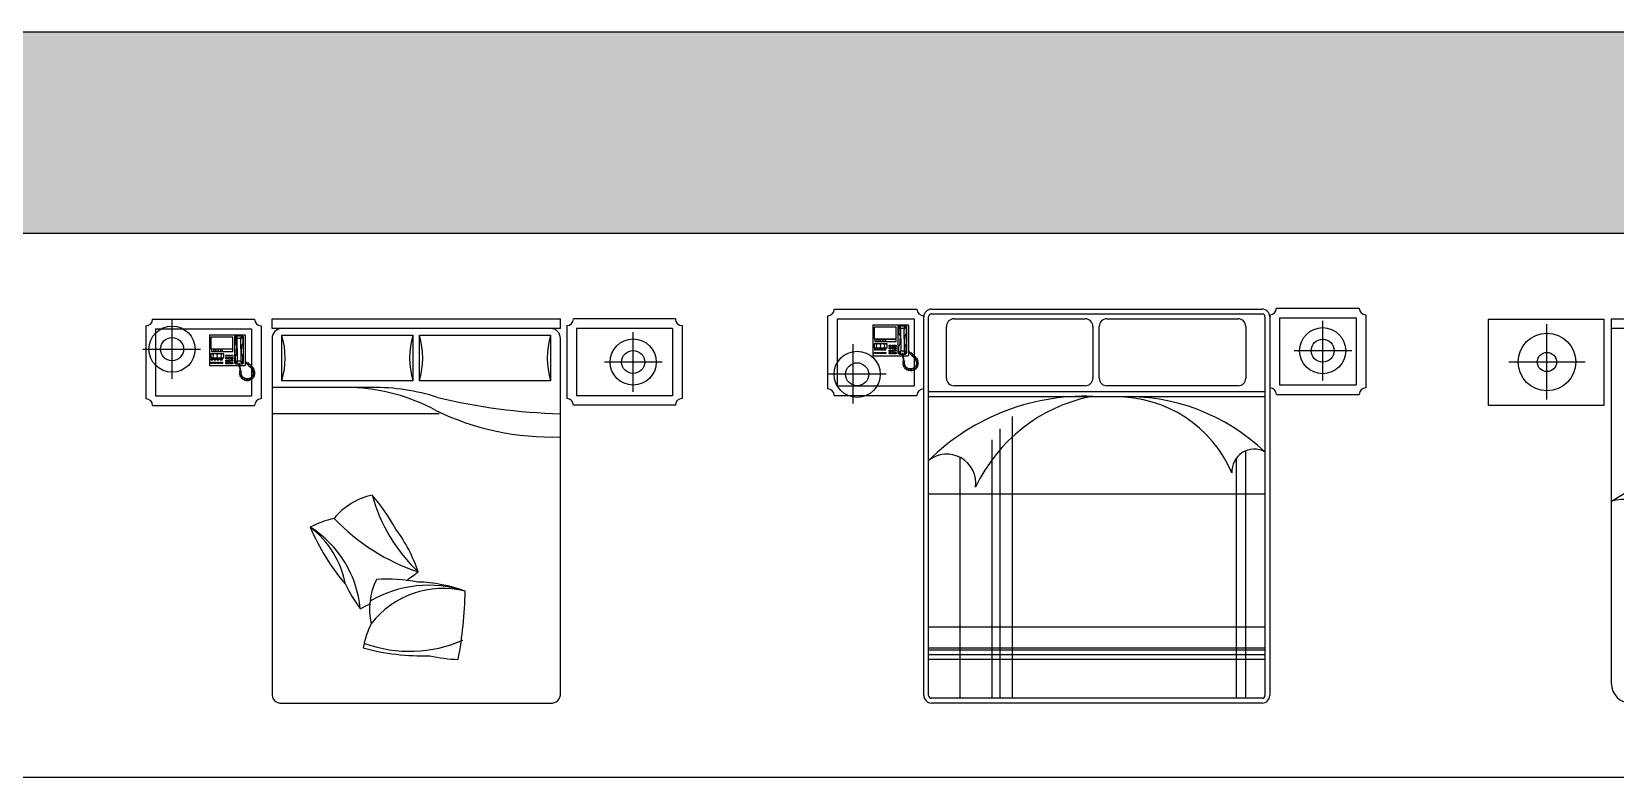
# Model space of a CAD drawing. Header units: millimetres. Extents: x 1787 to 68324, y 1435 to 30835.
# Drawn here: x 11982 to 20222, y 26955 to 30835 of the extents above; entities that cross this region are included whole.
import ezdxf

# ---------------------------------------------------------------- set-up
doc = ezdxf.new("R2010")
doc.units = ezdxf.units.MM
doc.layers.add('www.cad-blocks.net', color=7, linetype='Continuous')

# ---------------------------------------------------------------- blocks, each defined once
blk = doc.blocks.new('A$C07097A50')
for p, q in [((0.0503, 1.9981), (0.5803, 1.9981)), ((0.1513, 1.6872), (0.1513, 1.9968)), ((0.6716, 1.9489), (0.6716, 2.0001)), ((0.6716, 2.0001), (2.1719, 2.0001)), ((2.1719, 1.9489), (2.1719, 2.0001)), ((2.7701, 1.9993), (2.2401, 1.9993)), ((0.0153, 1.9631), (0.0153, 1.5831)), ((0.0653, 1.9481), (0.0653, 1.5981)), ((0.0653, 1.9481), (0.5653, 1.9481)), ((0.3481, 1.9163), (0.3458, 1.914)), ((0.3458, 1.914), (0.3458, 1.7563)), ((0.3481, 1.9163), (0.5287, 1.9163)), ((0.3526, 1.9037), (0.3526, 1.8431)), ((0.4669, 1.9037), (0.3526, 1.9037)), ((0.4669, 1.8431), (0.4669, 1.9037)), ((0.4772, 1.9071), (0.4818, 1.9129)), ((0.4772, 1.7688), (0.4772, 1.9071)), ((0.4818, 1.9094), (0.4807, 1.9049)), ((0.4807, 1.9049), (0.4807, 1.874)), ((0.4807, 1.9049), (0.4909, 1.8946)), ((0.4818, 1.9129), (0.5161, 1.9129)), ((0.4864, 1.9117), (0.4818, 1.9094)), ((0.4921, 1.8969), (0.4864, 1.9117)), ((0.4864, 1.9117), (0.5138, 1.9117)), ((0.4909, 1.8946), (0.4921, 1.8969)), ((0.5081, 1.8969), (0.4921, 1.8969)), ((0.5081, 1.8969), (0.5138, 1.9117)), ((0.5092, 1.8946), (0.5081, 1.8969)), ((0.5195, 1.9049), (0.5092, 1.8946)), ((0.5138, 1.9117), (0.5184, 1.9094)), ((0.5161, 1.9129), (0.5218, 1.9071)), ((0.5184, 1.9094), (0.5195, 1.9049)), ((0.5195, 1.9049), (0.5195, 1.874)), ((0.5218, 1.9071), (0.5218, 1.77)), ((0.5287, 1.9163), (0.5309, 1.914)), ((0.5309, 1.914), (0.5309, 1.7563)), ((0.5653, 1.9481), (0.5653, 1.5981)), ((0.6153, 1.9631), (0.6153, 1.5831)), ((2.1719, 1.9489), (0.6716, 1.9489)), ((0.6716, 1.8977), (0.6716, 0.0512)), ((2.1719, 0.0512), (2.1719, 1.8977)), ((2.2051, 1.9643), (2.2051, 1.5843)), ((2.2551, 1.9493), (2.2551, 1.5993)), ((2.7551, 1.9493), (2.2551, 1.9493)), ((2.5505, 1.6201), (2.5505, 1.9296)), ((2.7551, 1.9493), (2.7551, 1.5993)), ((2.8051, 1.9643), (2.8051, 1.5843)), ((0, 1.8416), (0.3001, 1.8416)), ((0.3526, 1.8431), (0.4669, 1.8431)), ((0.4201, 1.8168), (0.3526, 1.8168)), ((0.3526, 1.8168), (0.3526, 1.7963)), ((0.3572, 1.8409), (0.3572, 1.8294)), ((0.4669, 1.8409), (0.3572, 1.8409)), ((0.3572, 1.8294), (0.4669, 1.8294)), ((0.3675, 1.8146), (0.3641, 1.8146)), ((0.3641, 1.8146), (0.3641, 1.8111)), ((0.3664, 1.8409), (0.3664, 1.8294)), ((0.3675, 1.8111), (0.3675, 1.8146)), ((0.3755, 1.8409), (0.3755, 1.8294)), ((0.3846, 1.8409), (0.3846, 1.8294)), ((0.3846, 1.8146), (0.3846, 1.8111)), ((0.3881, 1.8146), (0.3846, 1.8146)), ((0.3881, 1.8111), (0.3881, 1.8146)), ((0.3938, 1.8409), (0.3938, 1.8294)), ((0.4029, 1.8409), (0.4029, 1.8294)), ((0.4052, 1.8146), (0.4052, 1.8111)), ((0.4086, 1.8146), (0.4052, 1.8146)), ((0.4086, 1.8111), (0.4086, 1.8146)), ((0.4121, 1.8409), (0.4121, 1.8294)), ((0.4201, 1.7963), (0.4201, 1.8168)), ((0.4669, 1.8294), (0.4669, 1.8409)), ((0.4807, 1.874), (0.4829, 1.8683)), ((0.4829, 1.8683), (0.4864, 1.8626)), ((0.4829, 1.8077), (0.4864, 1.8134)), ((0.4864, 1.8626), (0.4875, 1.8546)), ((0.4864, 1.8134), (0.4875, 1.8214)), ((0.4875, 1.8546), (0.4875, 1.8431)), ((0.4875, 1.8214), (0.4875, 1.8431)), ((0.4909, 1.8431), (0.4909, 1.8946)), ((0.4909, 1.8431), (0.4909, 1.7814)), ((0.5092, 1.8431), (0.5092, 1.8946)), ((0.5092, 1.8431), (0.5092, 1.7814)), ((0.5138, 1.8626), (0.5127, 1.8546)), ((0.5127, 1.8546), (0.5127, 1.8431)), ((0.5127, 1.8214), (0.5127, 1.8431)), ((0.5138, 1.8134), (0.5127, 1.8214)), ((0.5172, 1.8683), (0.5138, 1.8626)), ((0.5172, 1.8077), (0.5138, 1.8134)), ((0.5195, 1.874), (0.5172, 1.8683)), ((0.3458, 1.7563), (0.3481, 1.754)), ((0.5, 1.754), (0.3481, 1.754)), ((0.3526, 1.7963), (0.4201, 1.7963)), ((0.3652, 1.7906), (0.3538, 1.7906)), ((0.3538, 1.7906), (0.3538, 1.786)), ((0.3538, 1.786), (0.3652, 1.786)), ((0.3538, 1.7666), (0.3538, 1.7734)), ((0.3538, 1.7734), (0.3652, 1.7734)), ((0.3652, 1.7666), (0.3538, 1.7666)), ((0.3641, 1.8111), (0.3675, 1.8111)), ((0.3641, 1.802), (0.3641, 1.7986)), ((0.3675, 1.802), (0.3641, 1.802)), ((0.3641, 1.7986), (0.3675, 1.7986)), ((0.3652, 1.786), (0.3652, 1.7906)), ((0.3652, 1.7734), (0.3652, 1.7666)), ((0.3675, 1.7986), (0.3675, 1.802)), ((0.3812, 1.7906), (0.3698, 1.7906)), ((0.3698, 1.7906), (0.3698, 1.786)), ((0.3698, 1.786), (0.3812, 1.786)), ((0.3698, 1.7666), (0.3698, 1.7734)), ((0.3698, 1.7734), (0.3812, 1.7734)), ((0.3812, 1.7666), (0.3698, 1.7666)), ((0.3812, 1.786), (0.3812, 1.7906)), ((0.3812, 1.7734), (0.3812, 1.7666)), ((0.3846, 1.8111), (0.3881, 1.8111)), ((0.3846, 1.802), (0.3846, 1.7986)), ((0.3881, 1.802), (0.3846, 1.802)), ((0.3846, 1.7986), (0.3881, 1.7986)), ((0.3972, 1.7906), (0.3858, 1.7906)), ((0.3858, 1.7906), (0.3858, 1.786)), ((0.3858, 1.786), (0.3972, 1.786)), ((0.3858, 1.7666), (0.3858, 1.7734)), ((0.3858, 1.7734), (0.3972, 1.7734)), ((0.3972, 1.7666), (0.3858, 1.7666)), ((0.3881, 1.7986), (0.3881, 1.802)), ((0.3972, 1.786), (0.3972, 1.7906)), ((0.3972, 1.7734), (0.3972, 1.7666)), ((0.4018, 1.7906), (0.4018, 1.786)), ((0.4132, 1.7906), (0.4018, 1.7906)), ((0.4018, 1.786), (0.4132, 1.786)), ((0.4018, 1.7734), (0.4132, 1.7734)), ((0.4018, 1.7666), (0.4018, 1.7734)), ((0.4132, 1.7666), (0.4018, 1.7666)), ((0.4052, 1.8111), (0.4086, 1.8111)), ((0.4052, 1.802), (0.4052, 1.7986)), ((0.4086, 1.802), (0.4052, 1.802)), ((0.4052, 1.7986), (0.4086, 1.7986)), ((0.4086, 1.7986), (0.4086, 1.802)), ((0.4132, 1.786), (0.4132, 1.7906)), ((0.4132, 1.7734), (0.4132, 1.7666)), ((0.4304, 1.8111), (0.4395, 1.8111)), ((0.4304, 1.8043), (0.4304, 1.8111)), ((0.4395, 1.8043), (0.4304, 1.8043)), ((0.4304, 1.7986), (0.4395, 1.7986)), ((0.4304, 1.7917), (0.4304, 1.7986)), ((0.4395, 1.7917), (0.4304, 1.7917)), ((0.4304, 1.778), (0.4304, 1.7848)), ((0.4304, 1.7848), (0.4395, 1.7848)), ((0.4395, 1.778), (0.4304, 1.778)), ((0.4304, 1.7723), (0.4395, 1.7723)), ((0.4304, 1.7654), (0.4304, 1.7723)), ((0.4395, 1.7654), (0.4304, 1.7654)), ((0.4395, 1.8111), (0.4395, 1.8043)), ((0.4395, 1.7986), (0.4395, 1.7917)), ((0.4395, 1.7848), (0.4395, 1.778)), ((0.4395, 1.7723), (0.4395, 1.7654)), ((0.4441, 1.8043), (0.4441, 1.8111)), ((0.4441, 1.8111), (0.4532, 1.8111)), ((0.4532, 1.8043), (0.4441, 1.8043)), ((0.4441, 1.7986), (0.4532, 1.7986)), ((0.4441, 1.7917), (0.4441, 1.7986)), ((0.4532, 1.7917), (0.4441, 1.7917)), ((0.4441, 1.778), (0.4441, 1.7848)), ((0.4441, 1.7848), (0.4532, 1.7848)), ((0.4532, 1.778), (0.4441, 1.778)), ((0.4441, 1.7723), (0.4532, 1.7723)), ((0.4441, 1.7654), (0.4441, 1.7723)), ((0.4532, 1.7654), (0.4441, 1.7654)), ((0.4532, 1.8111), (0.4532, 1.8043)), ((0.4532, 1.7986), (0.4532, 1.7917)), ((0.4532, 1.7848), (0.4532, 1.778)), ((0.4532, 1.7723), (0.4532, 1.7654)), ((0.4578, 1.8111), (0.4669, 1.8111)), ((0.4578, 1.8043), (0.4578, 1.8111)), ((0.4669, 1.8043), (0.4578, 1.8043)), ((0.4578, 1.7986), (0.4669, 1.7986)), ((0.4578, 1.7917), (0.4578, 1.7986)), ((0.4669, 1.7917), (0.4578, 1.7917)), ((0.4578, 1.7791), (0.4578, 1.786)), ((0.4578, 1.786), (0.4669, 1.786)), ((0.4669, 1.7791), (0.4578, 1.7791)), ((0.4578, 1.7654), (0.4578, 1.7723)), ((0.4578, 1.7723), (0.4669, 1.7723)), ((0.4669, 1.7654), (0.4578, 1.7654)), ((0.4669, 1.8111), (0.4669, 1.8043)), ((0.4669, 1.7986), (0.4669, 1.7917)), ((0.4669, 1.786), (0.4669, 1.7791)), ((0.4669, 1.7723), (0.4669, 1.7654)), ((0.4829, 1.7631), (0.4772, 1.7688)), ((0.4807, 1.802), (0.4829, 1.8077)), ((0.4807, 1.7711), (0.4807, 1.802)), ((0.4807, 1.7711), (0.4909, 1.7814)), ((0.4818, 1.7666), (0.4807, 1.7711)), ((0.4864, 1.7643), (0.4818, 1.7666)), ((0.499, 1.7631), (0.4829, 1.7631)), ((0.4921, 1.7791), (0.4864, 1.7643)), ((0.4864, 1.7643), (0.499, 1.7643)), ((0.4909, 1.7814), (0.4921, 1.7791)), ((0.5081, 1.7791), (0.4921, 1.7791)), ((0.5024, 1.7677), (0.4989, 1.7677)), ((0.4989, 1.7677), (0.4991, 1.7578)), ((0.4991, 1.7578), (0.5019, 1.7463)), ((0.5019, 1.7463), (0.5047, 1.7354)), ((0.503, 1.7585), (0.5024, 1.7677)), ((0.5026, 1.7643), (0.5138, 1.7643)), ((0.5161, 1.7631), (0.5027, 1.7631)), ((0.5047, 1.7511), (0.503, 1.7585)), ((0.5287, 1.754), (0.504, 1.754)), ((0.5047, 1.7354), (0.5044, 1.7294)), ((0.5074, 1.7403), (0.5047, 1.7511)), ((0.5081, 1.7347), (0.5074, 1.7403)), ((0.5079, 1.7287), (0.5081, 1.7347)), ((0.5092, 1.7814), (0.5081, 1.7791)), ((0.5081, 1.7791), (0.5138, 1.7643)), ((0.5195, 1.7711), (0.5092, 1.7814)), ((0.5138, 1.7643), (0.5184, 1.7666)), ((0.5218, 1.77), (0.5161, 1.7631)), ((0.5195, 1.802), (0.5172, 1.8077)), ((0.5184, 1.7666), (0.5195, 1.7711)), ((0.5195, 1.7711), (0.5195, 1.802)), ((0.5309, 1.7563), (0.5287, 1.754)), ((0.5378, 1.7743), (0.5309, 1.7768)), ((0.5309, 1.7723), (0.536, 1.7709)), ((0.536, 1.7709), (0.5406, 1.7672)), ((0.541, 1.7711), (0.5378, 1.7743)), ((0.5406, 1.7672), (0.5418, 1.7656)), ((0.5434, 1.7689), (0.541, 1.7711)), ((0.5442, 1.7658), (0.5418, 1.7634)), ((0.5418, 1.7656), (0.5442, 1.7658)), ((0.5418, 1.7634), (0.5511, 1.7552)), ((0.5477, 1.7705), (0.5434, 1.7689)), ((0.5497, 1.7685), (0.5477, 1.7705)), ((0.5481, 1.765), (0.5497, 1.7685)), ((0.5509, 1.7672), (0.5481, 1.765)), ((0.5539, 1.764), (0.5509, 1.7672)), ((0.5511, 1.7552), (0.5662, 1.7423)), ((0.5515, 1.7574), (0.5539, 1.764)), ((0.5577, 1.7606), (0.5515, 1.7574)), ((0.563, 1.7556), (0.5577, 1.7606)), ((0.5618, 1.7483), (0.563, 1.7556)), ((0.567, 1.7515), (0.5618, 1.7483)), ((0.5664, 1.7419), (0.574, 1.7201)), ((0.5714, 1.7469), (0.567, 1.7515)), ((0.5696, 1.7419), (0.5714, 1.7469)), ((0.5766, 1.7426), (0.5697, 1.7419)), ((0.572, 1.7331), (0.5787, 1.7356)), ((0.5794, 1.7333), (0.572, 1.7331)), ((0.5787, 1.7356), (0.5766, 1.7426)), ((0.581, 1.728), (0.5794, 1.7333)), ((2.7018, 1.7745), (2.4017, 1.7745)), ((0.5026, 1.7254), (0.5021, 1.7199)), ((0.5021, 1.7199), (0.5088, 1.7187)), ((0.5088, 1.7187), (0.5023, 1.7148)), ((0.5023, 1.7148), (0.5028, 1.7085)), ((0.5051, 1.728), (0.5026, 1.7254)), ((0.5028, 1.7085), (0.5102, 1.7078)), ((0.5102, 1.7078), (0.5037, 1.7028)), ((0.5037, 1.7028), (0.5067, 1.6974)), ((0.5044, 1.7294), (0.5051, 1.728)), ((0.5067, 1.6974), (0.5137, 1.6988)), ((0.5121, 1.7257), (0.5079, 1.7287)), ((0.5137, 1.6988), (0.5104, 1.6923)), ((0.5104, 1.6923), (0.5139, 1.6882)), ((0.5111, 1.7203), (0.5121, 1.7257)), ((0.5123, 1.7058), (0.5111, 1.7203)), ((0.5211, 1.6947), (0.5123, 1.7058)), ((0.5139, 1.6882), (0.5192, 1.6921)), ((0.5192, 1.6921), (0.5183, 1.6859)), ((0.5183, 1.6859), (0.5227, 1.6831)), ((0.5333, 1.6882), (0.5211, 1.6947)), ((0.5227, 1.6831), (0.5282, 1.6877)), ((0.5282, 1.6877), (0.5276, 1.6801)), ((0.5276, 1.6801), (0.5324, 1.6787)), ((0.5324, 1.6787), (0.5354, 1.6849)), ((0.5472, 1.687), (0.5333, 1.6882)), ((0.5354, 1.6849), (0.5382, 1.6787)), ((0.5382, 1.6787), (0.5421, 1.6782)), ((0.5421, 1.6782), (0.5437, 1.6849)), ((0.5437, 1.6849), (0.5463, 1.6775)), ((0.5463, 1.6775), (0.5507, 1.6787)), ((0.5606, 1.6928), (0.5472, 1.687)), ((0.5507, 1.6787), (0.5509, 1.6849)), ((0.5509, 1.6849), (0.5562, 1.6803)), ((0.5562, 1.6803), (0.5599, 1.6822)), ((0.5592, 1.6891), (0.5641, 1.6831)), ((0.5599, 1.6822), (0.5592, 1.6891)), ((0.5708, 1.7028), (0.5606, 1.6928)), ((0.5641, 1.6831), (0.5678, 1.6863)), ((0.565, 1.6926), (0.5715, 1.6898)), ((0.5678, 1.6863), (0.565, 1.6926)), ((0.574, 1.7201), (0.5708, 1.7028)), ((0.5745, 1.6926), (0.5713, 1.6988)), ((0.5713, 1.6988), (0.578, 1.6967)), ((0.5715, 1.6898), (0.5745, 1.6926)), ((0.5743, 1.7076), (0.5814, 1.7074)), ((0.5798, 1.7014), (0.5743, 1.7076)), ((0.5761, 1.7234), (0.581, 1.728)), ((0.5824, 1.7234), (0.5761, 1.7234)), ((0.5764, 1.7155), (0.5835, 1.7176)), ((0.5824, 1.712), (0.5764, 1.7155)), ((0.578, 1.6967), (0.5798, 1.7014)), ((0.5814, 1.7074), (0.5824, 1.712)), ((0.5835, 1.7176), (0.5824, 1.7234)), ((0.0653, 1.5981), (0.5653, 1.5981)), ((2.7551, 1.5993), (2.2551, 1.5993)), ((0.0503, 1.5481), (0.5803, 1.5481)), ((2.7701, 1.5493), (2.2401, 1.5493)), ((0.7228, 0.0001), (2.1207, 0.0001))]:
    blk.add_line(p, q)
at = {"linetype": 'ByBlock'}
for p, q in [((0.7228, 1.6759), (0.7228, 1.9148)), ((0.7228, 1.9148), (1.4047, 1.9148)), ((1.4047, 1.9148), (1.4047, 1.6759)), ((1.4388, 1.6759), (1.4388, 1.9148)), ((1.4388, 1.9148), (2.1207, 1.9148)), ((2.1207, 1.9148), (2.1207, 1.6759)), ((1.4047, 1.6759), (0.7228, 1.6759)), ((2.1207, 1.6759), (1.4388, 1.6759)), ((1.1914, 1.6418), (0.6716, 1.6418)), ((1.5412, 1.5053), (0.6716, 1.5053))]:
    blk.add_line(p, q, dxfattribs=at)
for centre in [(0.1513, 1.8416), (2.5505, 1.7745)]:
    blk.add_circle(centre, 0.12, dxfattribs=at)
for centre in [(0.1513, 1.8416), (2.5505, 1.7745)]:
    blk.add_circle(centre, 0.06)
for centre, radius, start, end in [((0.0153, 1.9981), 0.035, 270, 0), ((0.6153, 1.9981), 0.035, 180, 270), ((2.2051, 1.9993), 0.035, 270, 0), ((2.8051, 1.9993), 0.035, 180, 270), ((0.7228, 1.8977), 0.0512, 90, 180), ((2.1207, 1.8977), 0.0512, 0, 90), ((0.0153, 1.5481), 0.035, 0, 90), ((0.6153, 1.5481), 0.035, 90, 180), ((2.2051, 1.5493), 0.035, 0, 90), ((2.8051, 1.5493), 0.035, 90, 180), ((1.2698, 0.7333), 0.3575, 102.47819, 140.46254), ((0.4476, 0.4335), 0.9879, 28.49711, 41.05657), ((2.0313, 1.3124), 0.8697, 195.33601, 226.41927), ((1.1192, 0.4274), 0.548, 103.20343, 117.03623), ((1.9422, 1.372), 1.1652, 203.06416, 220.32086), ((0.5744, 0.5274), 0.4879, 10.69865, 52.68638), ((0.5678, 0.4375), 0.5655, 5.33912, 57.68949), ((1.7756, 1.7059), 1.0798, 223.63057, 251.4288), ((0.6844, 0.4345), 0.7874, 18.35266, 36.68512), ((0.1017, 2.4319), 2.1977, 305.29657, 307.24182), ((1.7177, 0.9312), 0.734, 205.25901, 216.93514), ((1.5362, 0.487), 0.3575, 154.0418, 192.02615), ((1.4868, 0.0041), 0.6085, 71.81005, 120.13512), ((1.5627, 0.1186), 0.4774, 76.18494, 142.00166), ((1.2599, -0.3434), 0.9879, 80.06073, 92.62018), ((1.4063, -0.1573), 0.7874, 69.91627, 88.24873), ((-0.5205, 0.628), 2.1977, 349.48843, 358.80544), ((0.1017, 2.4319), 2.1977, 297.92482, 299.3793), ((1.6822, 0.1789), 0.548, 154.76704, 168.59984), ((1.4539, 1.4107), 1.1652, 254.62778, 271.88448), ((1.3874, 0.9578), 0.6885, 250.29361, 293.6414), ((1.6595, 0.9609), 0.734, 256.82263, 268.49876), ((0.717, 0.0455), 0.0458, 172.75992, 277.24008), ((2.1265, 0.0455), 0.0458, 262.75992, 7.24008)]:
    blk.add_arc(centre, radius, start, end)
for centre, radius, start, end in [((0.3133, 1.7953), 0.4265, 343.73979, 16.26021), ((1.8141, 1.7953), 0.4265, 163.73979, 196.26021), ((1.0294, 1.7953), 0.4265, 343.73979, 16.26021), ((2.5302, 1.7953), 0.4265, 163.73979, 196.26021), ((1.053, 0.6571), 0.9853, 61.43285, 88.12613), ((1.2053, 0.5713), 1.0706, 72.19663, 90.74184), ((2.2595, 4.5996), 3.0955, 256.42012, 268.37887), ((2.1283, 2.7745), 1.3903, 244.24266, 271.79845)]:
    blk.add_arc(centre, radius, start, end, dxfattribs=at)
blk = doc.blocks.new('A$C751A63F1')
for p, q in [((0.0001, 2.0149), (0.0001, 1.6349)), ((0.0351, 2.0499), (0.4651, 2.0499)), ((0.0501, 1.9999), (0.4501, 1.9999)), ((0.0501, 1.9999), (0.0501, 1.6499)), ((0.4501, 1.9999), (0.4501, 1.6499)), ((0.5001, 2.0149), (0.5001, 1.6349)), ((0.5009, 0.04), (0.5009, 2.01)), ((0.5259, 0.04), (0.5259, 2.01)), ((0.5409, 2.05), (2.2609, 2.05)), ((0.5409, 2.025), (2.2609, 2.025)), ((0.6586, 1.9998), (1.3405, 1.9998)), ((1.454, 1.9998), (2.136, 1.9998)), ((2.2759, 2.01), (2.2759, 0.04)), ((2.3009, 2.01), (2.3009, 0.04)), ((2.3012, 2.02), (2.3012, 1.64)), ((2.3362, 2.055), (2.7662, 2.055)), ((2.3512, 2.005), (2.7512, 2.005)), ((2.3512, 2.005), (2.3512, 1.655)), ((2.5764, 1.679), (2.5764, 1.9886)), ((2.7512, 2.005), (2.7512, 1.655)), ((2.8012, 2.02), (2.8012, 1.64)), ((0.2378, 1.9678), (0.2356, 1.9655)), ((0.2356, 1.9655), (0.2356, 1.8078)), ((0.2378, 1.9678), (0.4184, 1.9678)), ((0.2424, 1.9552), (0.2424, 1.8947)), ((0.3567, 1.9552), (0.2424, 1.9552)), ((0.3567, 1.8947), (0.3567, 1.9552)), ((0.367, 1.9587), (0.3716, 1.9644)), ((0.367, 1.8204), (0.367, 1.9587)), ((0.3716, 1.961), (0.3704, 1.9564)), ((0.3704, 1.9564), (0.3704, 1.9255)), ((0.3704, 1.9564), (0.3807, 1.9461)), ((0.3704, 1.9255), (0.3727, 1.9198)), ((0.3716, 1.9644), (0.4059, 1.9644)), ((0.3762, 1.9632), (0.3716, 1.961)), ((0.3727, 1.9198), (0.3762, 1.9141)), ((0.3762, 1.9632), (0.4036, 1.9632)), ((0.3819, 1.9484), (0.3762, 1.9632)), ((0.3762, 1.9141), (0.3773, 1.9061)), ((0.3773, 1.9061), (0.3773, 1.8947)), ((0.3807, 1.9461), (0.3819, 1.9484)), ((0.3807, 1.8947), (0.3807, 1.9461)), ((0.3979, 1.9484), (0.3819, 1.9484)), ((0.3979, 1.9484), (0.4036, 1.9632)), ((0.399, 1.9461), (0.3979, 1.9484)), ((0.4093, 1.9564), (0.399, 1.9461)), ((0.399, 1.8947), (0.399, 1.9461)), ((0.4036, 1.9141), (0.4024, 1.9061)), ((0.4024, 1.9061), (0.4024, 1.8947)), ((0.4036, 1.9632), (0.4082, 1.961)), ((0.407, 1.9198), (0.4036, 1.9141)), ((0.4059, 1.9644), (0.4116, 1.9587)), ((0.4093, 1.9255), (0.407, 1.9198)), ((0.4082, 1.961), (0.4093, 1.9564)), ((0.4093, 1.9564), (0.4093, 1.9255)), ((0.4116, 1.9587), (0.4116, 1.8215)), ((0.4184, 1.9678), (0.4207, 1.9655)), ((0.4207, 1.9655), (0.4207, 1.8078)), ((0.6186, 1.6908), (0.6186, 1.9598)), ((1.3805, 1.9598), (1.3805, 1.6908)), ((1.414, 1.6908), (1.414, 1.9598)), ((2.176, 1.9598), (2.176, 1.6908)), ((0.1335, 1.5587), (0.1335, 1.8683)), ((0.2424, 1.8947), (0.3567, 1.8947)), ((0.2424, 1.8684), (0.2424, 1.8478)), ((0.3099, 1.8684), (0.2424, 1.8684)), ((0.2424, 1.8478), (0.3099, 1.8478)), ((0.2436, 1.8421), (0.2436, 1.8375)), ((0.255, 1.8421), (0.2436, 1.8421)), ((0.2436, 1.8375), (0.255, 1.8375)), ((0.2436, 1.8249), (0.255, 1.8249)), ((0.2436, 1.8181), (0.2436, 1.8249)), ((0.255, 1.8181), (0.2436, 1.8181)), ((0.247, 1.8924), (0.247, 1.881)), ((0.3567, 1.8924), (0.247, 1.8924)), ((0.247, 1.881), (0.3567, 1.881)), ((0.2539, 1.8661), (0.2539, 1.8627)), ((0.2573, 1.8661), (0.2539, 1.8661)), ((0.2539, 1.8627), (0.2573, 1.8627)), ((0.2539, 1.8535), (0.2539, 1.8501)), ((0.2573, 1.8535), (0.2539, 1.8535)), ((0.2539, 1.8501), (0.2573, 1.8501)), ((0.255, 1.8375), (0.255, 1.8421)), ((0.255, 1.8249), (0.255, 1.8181)), ((0.2561, 1.8924), (0.2561, 1.881)), ((0.2573, 1.8627), (0.2573, 1.8661)), ((0.2573, 1.8501), (0.2573, 1.8535)), ((0.2596, 1.8421), (0.2596, 1.8375)), ((0.271, 1.8421), (0.2596, 1.8421)), ((0.2596, 1.8375), (0.271, 1.8375)), ((0.2596, 1.8181), (0.2596, 1.8249)), ((0.2596, 1.8249), (0.271, 1.8249)), ((0.271, 1.8181), (0.2596, 1.8181)), ((0.2653, 1.8924), (0.2653, 1.881)), ((0.271, 1.8375), (0.271, 1.8421)), ((0.271, 1.8249), (0.271, 1.8181)), ((0.2744, 1.8924), (0.2744, 1.881)), ((0.2779, 1.8661), (0.2744, 1.8661)), ((0.2744, 1.8661), (0.2744, 1.8627)), ((0.2744, 1.8627), (0.2779, 1.8627)), ((0.2779, 1.8535), (0.2744, 1.8535)), ((0.2744, 1.8535), (0.2744, 1.8501)), ((0.2744, 1.8501), (0.2779, 1.8501)), ((0.2756, 1.8421), (0.2756, 1.8375)), ((0.287, 1.8421), (0.2756, 1.8421)), ((0.2756, 1.8375), (0.287, 1.8375)), ((0.2756, 1.8249), (0.287, 1.8249)), ((0.2756, 1.8181), (0.2756, 1.8249)), ((0.287, 1.8181), (0.2756, 1.8181)), ((0.2779, 1.8627), (0.2779, 1.8661)), ((0.2779, 1.8501), (0.2779, 1.8535)), ((0.2836, 1.8924), (0.2836, 1.881)), ((0.287, 1.8375), (0.287, 1.8421)), ((0.287, 1.8249), (0.287, 1.8181)), ((0.303, 1.8421), (0.2916, 1.8421)), ((0.2916, 1.8421), (0.2916, 1.8375)), ((0.2916, 1.8375), (0.303, 1.8375)), ((0.2916, 1.8181), (0.2916, 1.8249)), ((0.2916, 1.8249), (0.303, 1.8249)), ((0.303, 1.8181), (0.2916, 1.8181)), ((0.2927, 1.8924), (0.2927, 1.881)), ((0.2984, 1.8661), (0.295, 1.8661)), ((0.295, 1.8661), (0.295, 1.8627)), ((0.295, 1.8627), (0.2984, 1.8627)), ((0.2984, 1.8535), (0.295, 1.8535)), ((0.295, 1.8535), (0.295, 1.8501)), ((0.295, 1.8501), (0.2984, 1.8501)), ((0.2984, 1.8627), (0.2984, 1.8661)), ((0.2984, 1.8501), (0.2984, 1.8535)), ((0.3019, 1.8924), (0.3019, 1.881)), ((0.303, 1.8375), (0.303, 1.8421)), ((0.303, 1.8249), (0.303, 1.8181)), ((0.3099, 1.8478), (0.3099, 1.8684)), ((0.3201, 1.8558), (0.3201, 1.8627)), ((0.3201, 1.8627), (0.3293, 1.8627)), ((0.3293, 1.8558), (0.3201, 1.8558)), ((0.3201, 1.8432), (0.3201, 1.8501)), ((0.3201, 1.8501), (0.3293, 1.8501)), ((0.3293, 1.8432), (0.3201, 1.8432)), ((0.3201, 1.8295), (0.3201, 1.8364)), ((0.3201, 1.8364), (0.3293, 1.8364)), ((0.3293, 1.8295), (0.3201, 1.8295)), ((0.3201, 1.8169), (0.3201, 1.8238)), ((0.3201, 1.8238), (0.3293, 1.8238)), ((0.3293, 1.8169), (0.3201, 1.8169)), ((0.3293, 1.8627), (0.3293, 1.8558)), ((0.3293, 1.8501), (0.3293, 1.8432)), ((0.3293, 1.8364), (0.3293, 1.8295)), ((0.3293, 1.8238), (0.3293, 1.8169)), ((0.3339, 1.8627), (0.343, 1.8627)), ((0.3339, 1.8558), (0.3339, 1.8627)), ((0.343, 1.8558), (0.3339, 1.8558)), ((0.3339, 1.8432), (0.3339, 1.8501)), ((0.3339, 1.8501), (0.343, 1.8501)), ((0.343, 1.8432), (0.3339, 1.8432)), ((0.3339, 1.8364), (0.343, 1.8364)), ((0.3339, 1.8295), (0.3339, 1.8364)), ((0.343, 1.8295), (0.3339, 1.8295)), ((0.3339, 1.8169), (0.3339, 1.8238)), ((0.3339, 1.8238), (0.343, 1.8238)), ((0.343, 1.8169), (0.3339, 1.8169)), ((0.343, 1.8627), (0.343, 1.8558)), ((0.343, 1.8501), (0.343, 1.8432)), ((0.343, 1.8364), (0.343, 1.8295)), ((0.343, 1.8238), (0.343, 1.8169)), ((0.3476, 1.8558), (0.3476, 1.8627)), ((0.3476, 1.8627), (0.3567, 1.8627)), ((0.3567, 1.8558), (0.3476, 1.8558)), ((0.3476, 1.8432), (0.3476, 1.8501)), ((0.3476, 1.8501), (0.3567, 1.8501)), ((0.3567, 1.8432), (0.3476, 1.8432)), ((0.3476, 1.8375), (0.3567, 1.8375)), ((0.3476, 1.8307), (0.3476, 1.8375)), ((0.3567, 1.8307), (0.3476, 1.8307)), ((0.3476, 1.8238), (0.3567, 1.8238)), ((0.3476, 1.8169), (0.3476, 1.8238)), ((0.3567, 1.8169), (0.3476, 1.8169)), ((0.3567, 1.881), (0.3567, 1.8924)), ((0.3567, 1.8627), (0.3567, 1.8558)), ((0.3567, 1.8501), (0.3567, 1.8432)), ((0.3567, 1.8375), (0.3567, 1.8307)), ((0.3567, 1.8238), (0.3567, 1.8169)), ((0.3727, 1.8147), (0.367, 1.8204)), ((0.3704, 1.8535), (0.3727, 1.8592)), ((0.3704, 1.8227), (0.3704, 1.8535)), ((0.3704, 1.8227), (0.3807, 1.8329)), ((0.3716, 1.8181), (0.3704, 1.8227)), ((0.3762, 1.8158), (0.3716, 1.8181)), ((0.3727, 1.8592), (0.3762, 1.865)), ((0.3888, 1.8147), (0.3727, 1.8147)), ((0.3762, 1.865), (0.3773, 1.873)), ((0.3819, 1.8307), (0.3762, 1.8158)), ((0.3762, 1.8158), (0.3888, 1.8158)), ((0.3773, 1.873), (0.3773, 1.8947)), ((0.3807, 1.8947), (0.3807, 1.8329)), ((0.3807, 1.8329), (0.3819, 1.8307)), ((0.3979, 1.8307), (0.3819, 1.8307)), ((0.3922, 1.8192), (0.3887, 1.8192)), ((0.3887, 1.8192), (0.3889, 1.8094)), ((0.3928, 1.8101), (0.3922, 1.8192)), ((0.3924, 1.8158), (0.4036, 1.8158)), ((0.4059, 1.8147), (0.3925, 1.8147)), ((0.399, 1.8329), (0.3979, 1.8307)), ((0.3979, 1.8307), (0.4036, 1.8158)), ((0.399, 1.8947), (0.399, 1.8329)), ((0.4093, 1.8227), (0.399, 1.8329)), ((0.4024, 1.873), (0.4024, 1.8947)), ((0.4036, 1.865), (0.4024, 1.873)), ((0.407, 1.8592), (0.4036, 1.865)), ((0.4036, 1.8158), (0.4082, 1.8181)), ((0.4116, 1.8215), (0.4059, 1.8147)), ((0.4093, 1.8535), (0.407, 1.8592)), ((0.4082, 1.8181), (0.4093, 1.8227)), ((0.4093, 1.8227), (0.4093, 1.8535)), ((0.4276, 1.8258), (0.4207, 1.8284)), ((0.4207, 1.8238), (0.4258, 1.8224)), ((0.4258, 1.8224), (0.4304, 1.8188)), ((0.4308, 1.8226), (0.4276, 1.8258)), ((0.4304, 1.8188), (0.4316, 1.8172)), ((0.4332, 1.8204), (0.4308, 1.8226)), ((0.4316, 1.8172), (0.434, 1.8174)), ((0.434, 1.8174), (0.4316, 1.8149)), ((0.4316, 1.8149), (0.4409, 1.8067)), ((0.4375, 1.822), (0.4332, 1.8204)), ((0.4395, 1.82), (0.4375, 1.822)), ((0.4379, 1.8166), (0.4395, 1.82)), ((0.4407, 1.8188), (0.4379, 1.8166)), ((0.4437, 1.8155), (0.4407, 1.8188)), ((0.4413, 1.8089), (0.4437, 1.8155)), ((2.7277, 1.8335), (2.4276, 1.8335)), ((0.2356, 1.8078), (0.2378, 1.8055)), ((0.3898, 1.8055), (0.2378, 1.8055)), ((0.3889, 1.8094), (0.3917, 1.7978)), ((0.3917, 1.7978), (0.3944, 1.7869)), ((0.3924, 1.777), (0.3919, 1.7714)), ((0.3919, 1.7714), (0.3986, 1.7703)), ((0.3986, 1.7703), (0.3921, 1.7663)), ((0.3921, 1.7663), (0.3926, 1.7601)), ((0.3949, 1.7795), (0.3924, 1.777)), ((0.3926, 1.7601), (0.4, 1.7594)), ((0.3944, 1.8027), (0.3928, 1.8101)), ((0.4, 1.7594), (0.3935, 1.7543)), ((0.3935, 1.7543), (0.3965, 1.749)), ((0.4184, 1.8055), (0.3938, 1.8055)), ((0.3944, 1.7869), (0.3942, 1.7809)), ((0.3942, 1.7809), (0.3949, 1.7795)), ((0.3972, 1.7918), (0.3944, 1.8027)), ((0.3965, 1.749), (0.4035, 1.7504)), ((0.3979, 1.7862), (0.3972, 1.7918)), ((0.3977, 1.7802), (0.3979, 1.7862)), ((0.4018, 1.7772), (0.3977, 1.7802)), ((0.4035, 1.7504), (0.4002, 1.7439)), ((0.4002, 1.7439), (0.4037, 1.7397)), ((0.4009, 1.7719), (0.4018, 1.7772)), ((0.4021, 1.7573), (0.4009, 1.7719)), ((0.4109, 1.7462), (0.4021, 1.7573)), ((0.4037, 1.7397), (0.409, 1.7436)), ((0.409, 1.7436), (0.4081, 1.7374)), ((0.4081, 1.7374), (0.4125, 1.7346)), ((0.4231, 1.7397), (0.4109, 1.7462)), ((0.4125, 1.7346), (0.418, 1.7392)), ((0.418, 1.7392), (0.4173, 1.7316)), ((0.4173, 1.7316), (0.4222, 1.7302)), ((0.4207, 1.8078), (0.4184, 1.8055)), ((0.4222, 1.7302), (0.4252, 1.7365)), ((0.437, 1.7385), (0.4231, 1.7397)), ((0.4252, 1.7365), (0.428, 1.7302)), ((0.4319, 1.7298), (0.4335, 1.7365)), ((0.4335, 1.7365), (0.4361, 1.7291)), ((0.4504, 1.7443), (0.437, 1.7385)), ((0.4405, 1.7302), (0.4407, 1.7365)), ((0.4407, 1.7365), (0.446, 1.7318)), ((0.4409, 1.8067), (0.456, 1.7938)), ((0.4475, 1.8121), (0.4413, 1.8089)), ((0.446, 1.7318), (0.4497, 1.7337)), ((0.4528, 1.8071), (0.4475, 1.8121)), ((0.4497, 1.7337), (0.449, 1.7406)), ((0.449, 1.7406), (0.4539, 1.7346)), ((0.4606, 1.7543), (0.4504, 1.7443)), ((0.4515, 1.7998), (0.4528, 1.8071)), ((0.4568, 1.8031), (0.4515, 1.7998)), ((0.4539, 1.7346), (0.4576, 1.7379)), ((0.4576, 1.7379), (0.4548, 1.7441)), ((0.4548, 1.7441), (0.4613, 1.7413)), ((0.4562, 1.7934), (0.4638, 1.7716)), ((0.4612, 1.7984), (0.4568, 1.8031)), ((0.4594, 1.7934), (0.4612, 1.7984)), ((0.4664, 1.7941), (0.4594, 1.7934)), ((0.4638, 1.7716), (0.4606, 1.7543)), ((0.4611, 1.7504), (0.4678, 1.7483)), ((0.4643, 1.7441), (0.4611, 1.7504)), ((0.4613, 1.7413), (0.4643, 1.7441)), ((0.4617, 1.7846), (0.4685, 1.7872)), ((0.4692, 1.7848), (0.4617, 1.7846)), ((0.4696, 1.7529), (0.4641, 1.7591)), ((0.4641, 1.7591), (0.4712, 1.7589)), ((0.4659, 1.7749), (0.4708, 1.7795)), ((0.4722, 1.7749), (0.4659, 1.7749)), ((0.4661, 1.767), (0.4733, 1.7691)), ((0.4722, 1.7635), (0.4661, 1.767)), ((0.4685, 1.7872), (0.4664, 1.7941)), ((0.4678, 1.7483), (0.4696, 1.7529)), ((0.4708, 1.7795), (0.4692, 1.7848)), ((0.4712, 1.7589), (0.4722, 1.7635)), ((0.4733, 1.7691), (0.4722, 1.7749)), ((0.3056, 1.7107), (0.0055, 1.7107)), ((0.0501, 1.6499), (0.4501, 1.6499)), ((0.428, 1.7302), (0.4319, 1.7298)), ((0.4361, 1.7291), (0.4405, 1.7302)), ((1.3405, 1.6508), (0.6586, 1.6508)), ((2.136, 1.6508), (1.454, 1.6508)), ((2.3512, 1.655), (2.7512, 1.655)), ((0.0351, 1.5999), (0.4651, 1.5999)), ((2.2759, 1.6187), (0.5259, 1.6187)), ((2.2759, 1.5939), (0.5259, 1.5939)), ((2.3362, 1.605), (2.7662, 1.605)), ((0.9603, 1.4917), (0.9603, 0.025)), ((0.896, 1.4269), (0.896, 0.025)), ((0.8546, 1.3705), (0.8546, 0.025)), ((0.689, 1.2786), (0.689, 0.025)), ((2.1259, 1.2729), (2.1259, 0.025)), ((2.1744, 1.3119), (2.1744, 0.025)), ((2.2759, 1.0877), (0.5259, 1.0877)), ((2.2759, 0.3947), (0.5259, 0.3947)), ((2.2759, 0.2858), (0.5259, 0.2858)), ((2.2759, 0.2759), (0.5259, 0.2759)), ((2.2759, 0.2511), (0.5259, 0.2511)), ((2.2759, 0.2264), (0.5259, 0.2264)), ((2.2609, 0.025), (0.5409, 0.025)), ((2.2609, 0), (0.5409, 0))]:
    blk.add_line(p, q)
for centre, radius in [((2.5764, 1.8335), 0.12), ((0.1543, 1.7107), 0.12), ((2.5764, 1.8335), 0.06), ((0.1543, 1.7107), 0.06)]:
    blk.add_circle(centre, radius)
for centre, radius, start, end in [((0.0001, 2.0499), 0.035, 270, 0), ((0.5001, 2.0499), 0.035, 180, 270), ((0.5409, 2.01), 0.04, 90, 180), ((0.5409, 2.01), 0.015, 90, 180), ((0.6586, 1.9598), 0.04, 90, 180), ((1.3405, 1.9598), 0.04, 0, 90), ((1.454, 1.9598), 0.04, 90, 180), ((2.136, 1.9598), 0.04, 0, 90), ((2.2609, 2.01), 0.04, 0, 90), ((2.2609, 2.01), 0.015, 0, 90), ((2.3012, 2.055), 0.035, 270, 0), ((2.8012, 2.055), 0.035, 180, 270), ((0.6586, 1.6908), 0.04, 180, 270), ((1.3405, 1.6908), 0.04, 270, 0), ((1.454, 1.6908), 0.04, 180, 270), ((2.136, 1.6908), 0.04, 270, 0), ((0.0001, 1.5999), 0.035, 0, 90), ((0.5001, 1.5999), 0.035, 90, 180), ((1.3379, 0.442), 1.1542, 86.35887, 134.71357), ((1.5382, 0.764), 0.8475, 101.67311, 154.88714), ((1.5018, 0.9374), 0.6565, 23.37638, 90.27592), ((1.5564, 0.5514), 1.0432, 46.39433, 92.08772), ((2.3012, 1.605), 0.035, 0, 90), ((2.8012, 1.605), 0.035, 90, 180), ((2.2199, 1.2055), 0.1157, 61.08706, 183.75653), ((0.6202, 1.1432), 0.1519, 352.59612, 128.40132), ((0.5409, 0.04), 0.04, 180, 270), ((0.5409, 0.04), 0.015, 180, 270), ((2.2609, 0.04), 0.015, 270, 0), ((2.2609, 0.04), 0.04, 270, 0)]:
    blk.add_arc(centre, radius, start, end)
blk = doc.blocks.new('A$C44EF7260')
for p, q in [((0, 1.9976), (0.6, 1.9976)), ((0, 1.5476), (0, 1.9976)), ((0.6, 1.9976), (0.6, 1.5476)), ((0.6397, 2.0001), (2.2397, 2.0001)), ((0.6397, 0.1001), (0.6397, 2.0001)), ((2.2397, 2.0001), (2.2397, 0.1001)), ((3.4756, 1.9976), (2.2756, 1.9976)), ((2.2756, 1.9976), (2.2756, 1.3976)), ((2.45, 1.6715), (2.45, 1.9852)), ((3.4756, 1.3976), (3.4756, 1.9976)), ((0.3041, 1.5787), (0.3041, 1.9709)), ((0.6397, 1.9501), (2.2397, 1.9501)), ((0.7587, 1.8836), (2.1468, 1.8836)), ((0.7587, 1.8836), (0.8087, 1.8336)), ((0.7587, 1.4674), (0.7587, 1.8836)), ((0.8087, 1.8336), (1.4028, 1.8336)), ((0.8087, 1.5174), (0.8087, 1.8336)), ((1.4028, 1.8336), (1.4528, 1.8836)), ((1.4028, 1.8336), (1.4028, 1.5301)), ((1.4528, 1.8836), (1.5028, 1.8336)), ((1.4528, 1.8836), (1.4528, 1.5579)), ((1.5028, 1.8336), (1.5028, 1.5857)), ((1.5028, 1.8336), (2.0968, 1.8336)), ((2.0968, 1.8336), (2.1468, 1.8836)), ((2.0968, 1.8336), (2.0968, 1.5351)), ((2.1468, 1.8836), (2.1468, 1.5186)), ((2.6088, 1.8284), (2.2907, 1.8284)), ((0.1056, 1.7748), (0.5033, 1.7748)), ((0.6397, 1.0501), (1.666, 1.6765)), ((0.9063, 0.8327), (1.666, 1.6765)), ((1.746, 1.684), (2.2461, 1.4858)), ((1.746, 1.684), (2.0598, 1.3966)), ((0.6, 1.5476), (0, 1.5476)), ((0.8087, 1.5174), (0.7587, 1.4674)), ((1.38, 1.5174), (0.8087, 1.5174)), ((1.2901, 1.4674), (0.7587, 1.4674)), ((2.2756, 1.3976), (3.4756, 1.3976)), ((3.0167, 1.3517), (3.1184, 1.0914)), ((2.6193, 1.1617), (2.7589, 0.919)), ((0.9071, 0.8453), (0.9191, 0.8453)), ((2.1397, 0.0001), (0.7397, 0.0001))]:
    blk.add_line(p, q)
for centre, radius in [((0.3041, 1.7748), 0.15), ((2.45, 1.8284), 0.12), ((0.3041, 1.7748), 0.05), ((2.45, 1.8284), 0.04)]:
    blk.add_circle(centre, radius)
for centre, radius, start, end in [((1.7146, 1.5891), 0.1, 71.72145, 119.07986), ((2.226, 1.2886), 0.1982, 84.17255, 146.98891), ((3.1572, 0.5466), 0.8503, 102.67393, 128.39569), ((2.9795, 1.3372), 0.04, 21.32588, 102.67393), ((2.654, 1.1817), 0.04, 128.39569, 209.90419), ((3.0811, 1.0769), 0.04, 310.43238, 21.32588), ((0.7001, 0.8521), 0.207, 354.64216, 106.97752), ((2.6768, 1.5514), 0.6635, 280.79768, 310.43238), ((2.6768, 1.5514), 0.6935, 280.6958, 310.53427), ((3.1469, 1.0016), 0.03, 70.20861, 130.53427), ((3.1256, 1.0098), 0.04, 309.65116, 20.69361), ((3.1537, 1.0204), 0.01, 20.69361, 70.20861), ((2.7936, 0.939), 0.04, 209.90419, 280.79768), ((2.6768, 1.5514), 0.7435, 281.57891, 309.65116), ((2.7921, 0.847), 0.01, 161.02145, 210.53645), ((2.811, 0.8405), 0.03, 100.6958, 161.02145), ((2.818, 0.8623), 0.04, 210.53645, 281.57891), ((0.7397, 0.1001), 0.1, 180, 270), ((2.1397, 0.1001), 0.1, 270, 0)]:
    blk.add_arc(centre, radius, start, end)
blk = doc.blocks.new('format')
at = {"true_color": 0x546d8e}
h = blk.add_hatch(color=155, dxfattribs=at)
h.set_gradient(color1=(68, 68, 68), color2=(84, 109, 142), tint=1)
h.paths.add_polyline_path([(47364.4, 40318.3), (47364.4, 39270.4), (110172.9, 39270.4), (110172.9, 40318.3)])
at = {"color": 155, "true_color": 0x546d8e}
for p, q in [((47364.4, 40318.3), (110172.9, 40318.3)), ((47364.4, 39270.4), (110172.9, 39270.4)), ((47364.4, 36438.1), (110172.9, 36438.1))]:
    blk.add_line(p, q, dxfattribs=at)

msp = doc.modelspace()

# ---------------------------------------------------------------- block references
at = {"xscale": 1000, "yscale": 1000, "zscale": 1000}
for name, p in [('A$C07097A50', (12561.1, 27341.8)), ('A$C751A63F1', (16122.9, 27341.8)), ('A$C44EF7260', (19562, 27341.8))]:
    msp.add_blockref(name, p, dxfattribs=at)
at = {"layer": 'www.cad-blocks.net'}
msp.add_blockref('format', (-41848.5, -9482.9), dxfattribs=at)

doc.saveas('drawing.dxf')
